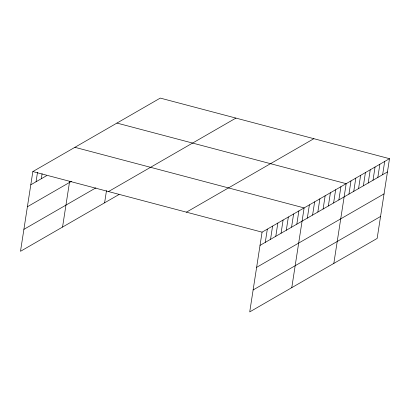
<?xml version="1.0" encoding="UTF-8"?>
<svg xmlns="http://www.w3.org/2000/svg" width="410" height="410" viewBox="0 0 410 410"><rect width="100%" height="100%" fill="white"/><g stroke="black" fill="none" stroke-linecap="round" stroke-linejoin="round"><path stroke-width="0.61" d="M389.5 158.69L262.072 232.157L249.726 311.907L377.154 238.435L389.5 158.69L160.274 98.093L32.846 171.564L20.5 251.309L119.043 194.494M36.054 181.763L37.515 172.313M41.313 178.734L42.092 173.691M62.551 227.068L69.638 181.281M104.601 202.822L106.492 190.624M265.28 242.361L267.33 229.128M270.538 239.327L272.583 226.1M275.792 236.298L277.842 223.066M281.05 233.264L283.1 220.037M286.308 230.235L288.353 217.008M291.561 227.207L293.611 213.974M296.819 224.173L298.869 210.945M291.776 287.661L304.123 207.911L74.897 147.318M307.331 218.115L309.381 204.882M312.589 215.081L314.634 201.853M317.842 212.052L319.892 198.819M323.101 209.023L325.151 195.79M328.359 205.989L330.404 192.761M333.612 202.96L335.662 189.727M338.87 199.931L340.92 186.699M333.827 263.415L346.173 183.67L116.947 123.072M348.941 194.125L350.991 180.892M353.753 191.347L355.803 178.119M358.571 188.574L360.615 175.342M363.383 185.797L365.428 172.564M368.195 183.019L370.245 169.791M373.008 180.246L375.058 167.013M377.825 177.468L379.87 164.241M382.638 174.696L384.688 161.463M30.796 184.792L46.566 175.7M27.398 206.742L71.555 181.287M23.898 229.359L95.909 187.841M108.491 191.557L235.919 118.09M186.427 212.16L313.855 138.693M260.027 245.39L387.45 171.918M256.624 267.34L384.052 193.868M253.124 289.957L380.552 216.485M32.846 171.564L262.072 232.157"/></g></svg>
